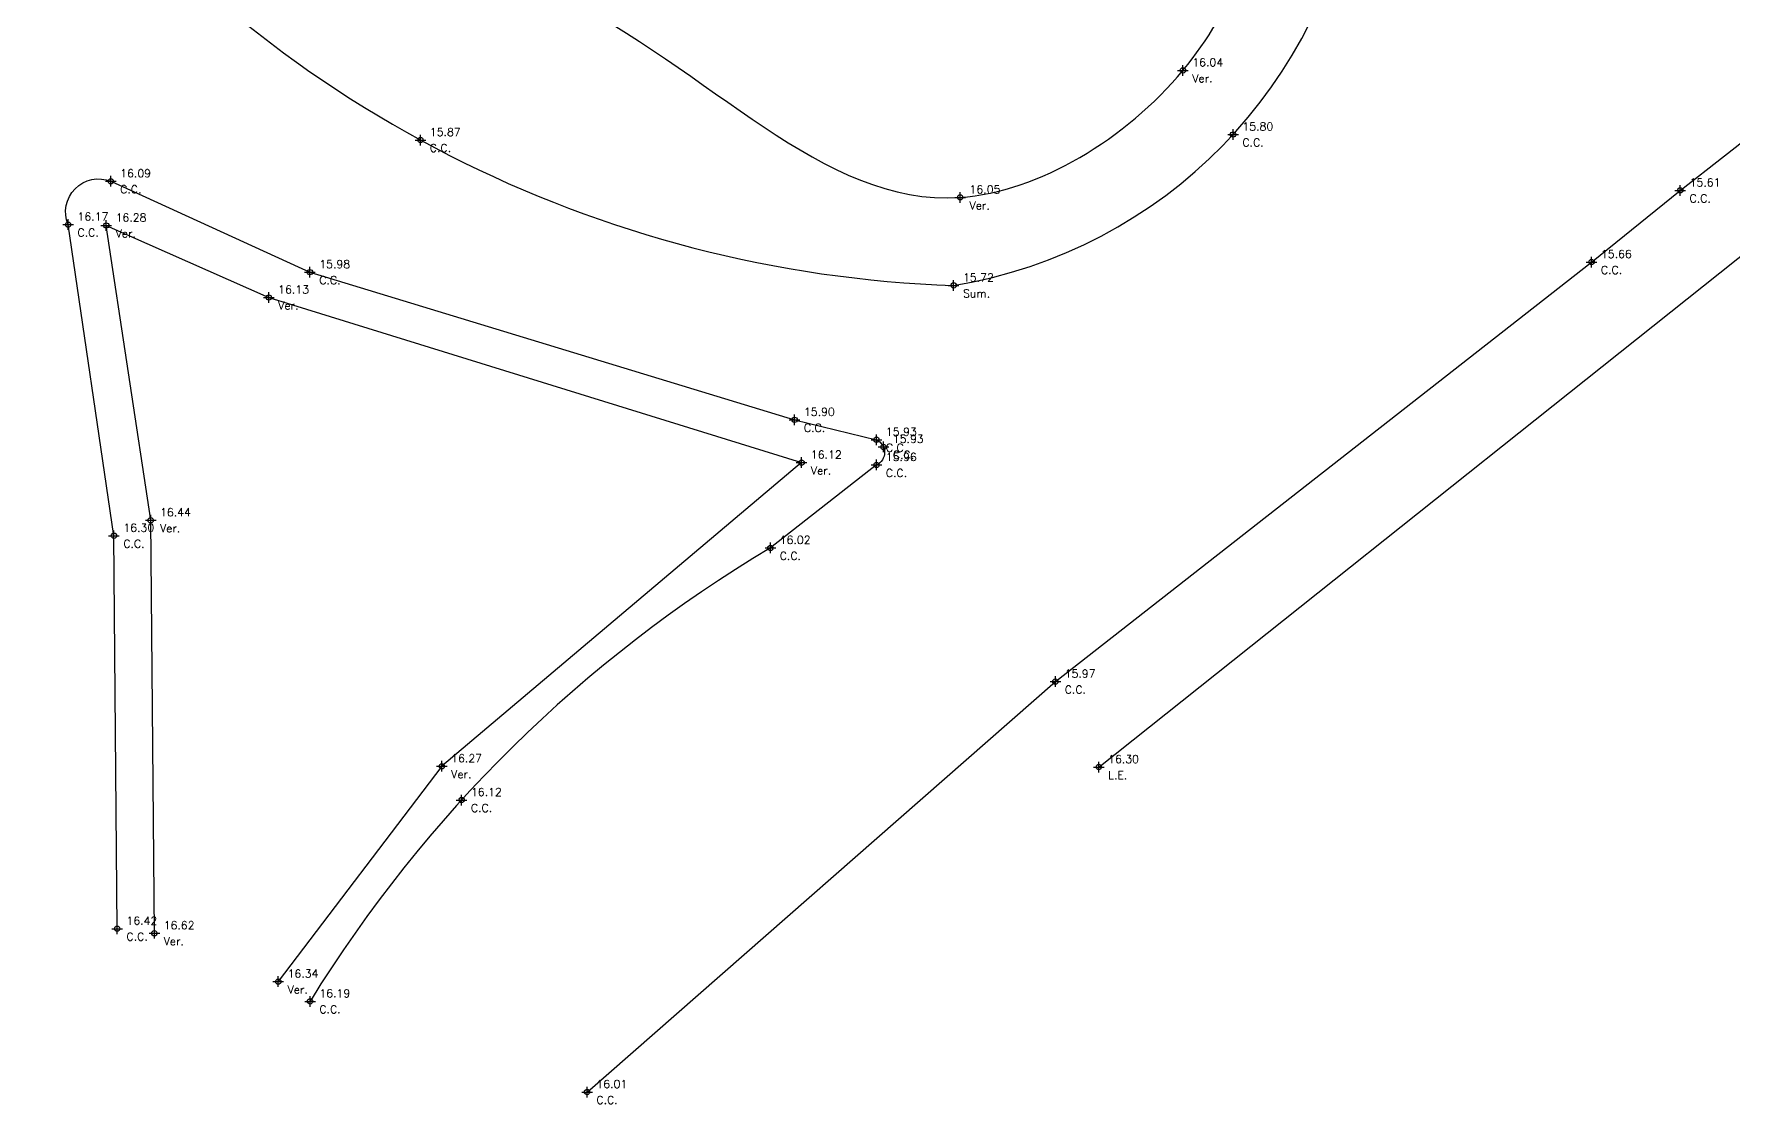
# Model space of a CAD drawing. Header units: metres. Extents: x 27389 to 27997, y 69801 to 70692.
# Drawn here: x 27762.5 to 27826.3, y 69852.4 to 69892.5 of the extents above; entities that cross this region are included whole.
import ezdxf

# ---------------------------------------------------------------- set-up
doc = ezdxf.new("R2010")
doc.units = ezdxf.units.M
for name, color, linetype in [('C.C.', 1, 'Continuous'), ('L.E.', 130, 'Continuous'), ('VER.', 2, 'Continuous')]:
    doc.layers.add(name, color=color, linetype=linetype)
doc.styles.get("Standard").update_dxf_attribs({"font": 'simplex.shx'})

# ---------------------------------------------------------------- blocks, each defined once
blk = doc.blocks.new('*U9')
at = {"color": 0, "linetype": 'ByBlock', "lineweight": -2, "transparency": 16777216}
for p, q in [((-1, 0), (1, 0)), ((0, -1), (0, 1))]:
    blk.add_line(p, q, dxfattribs=at)
blk.add_circle((0, 0), 0.5, dxfattribs=at)

msp = doc.modelspace()

# ---------------------------------------------------------------- linework, layer by layer
at = {"layer": 'C.C.', "flags": 128}
for points in [[(27812.12, 69898.551, 0.221567), (27809.677, 69919.275, 0.135823), (27799.418, 69928.782, 0.142241), (27786.564, 69931.318, 0.126319), (27773.863, 69926.838, 0.305693), (27763.086, 69900.398, 0.222966), (27797.03, 69883.077, 0.329283), (27812.12, 69898.551, 1.770742)], [(27783.285, 69852.827), (27800.844, 69868.217), (27820.952, 69883.954), (27824.277, 69886.64), (27829.255, 69890.537), (27842.284, 69900.679), (27855.963, 69911.42), (27879.31, 69929.901, -0.442517), (27889.091, 69927.388, -7.691611)], [(27765.663, 69858.953), (27765.545, 69873.688), (27763.827, 69885.358, -0.665563), (27765.427, 69886.981), (27772.893, 69883.573), (27791.066, 69878.036), (27794.139, 69877.287, -0.640051), (27794.138, 69876.342), (27790.158, 69873.233, 0.120905), (27772.897, 69856.228, 1.790767)]]:
    msp.add_lwpolyline(points, format="xyb", dxfattribs=at)
at = {"layer": 'L.E.', "flags": 128}
msp.add_lwpolyline([(27802.474, 69865.012), (27827.042, 69884.574), (27842.901, 69897.128), (27856.601, 69907.922), (27880.789, 69927.056)], dxfattribs=at)
at = {"layer": 'VER.', "elevation": 16.616, "flags": 128}
msp.add_lwpolyline([(27767.058, 69858.78), (27766.921, 69874.267), (27765.256, 69885.322), (27771.352, 69882.624), (27791.327, 69876.43), (27777.838, 69865.044), (27771.705, 69856.966)], dxfattribs=at)
at = {"layer": 'VER.'}
msp.add_spline([(27776.811, 69922.062, 16.144), (27788.436, 69925.598, 16.106), (27798.73, 69925.85, 16.036), (27807.347, 69917.667, 16.02), (27810.178, 69908.637, 15.998), (27809.216, 69898.992, 15.986), (27805.63, 69891.142, 16.035), (27797.276, 69886.376, 16.051), (27782.188, 69893.98, 16.16), (27768.607, 69901.248, 16.142), (27768.177, 69907.526, 16.106), (27776.811, 69922.062, 16.144)], degree=3, dxfattribs=at)

# ---------------------------------------------------------------- block references
at = {"layer": 'L.E.', "color": 1, "xscale": 0.2, "yscale": 0.2, "zscale": 0.2}
for p in [(27805.63, 69891.142, 16.035), (27777.038, 69888.528, 15.869), (27807.507, 69888.736, 15.802), (27765.427, 69886.981, 16.09), (27824.277, 69886.64, 15.608), (27797.276, 69886.376, 16.051), (27763.827, 69885.358, 16.17), (27765.256, 69885.322, 16.277), (27772.893, 69883.573, 15.981), (27820.952, 69883.954, 15.657), (27797.03, 69883.077, 15.719), (27771.352, 69882.624, 16.126), (27791.066, 69878.036, 15.896), (27794.139, 69877.287, 15.931), (27794.4, 69877.017, 15.932), (27791.327, 69876.43, 16.122), (27794.138, 69876.342, 15.962), (27766.921, 69874.267, 16.444), (27765.545, 69873.688, 16.295), (27790.158, 69873.233, 16.018), (27800.844, 69868.217, 15.974), (27777.838, 69865.044, 16.27), (27802.474, 69865.012, 16.303), (27778.58, 69863.777, 16.121), (27765.663, 69858.953, 16.417), (27767.058, 69858.78, 16.616), (27771.705, 69856.966, 16.335), (27772.897, 69856.228, 16.193), (27783.285, 69852.827, 16.006)]:
    msp.add_blockref('*U9', p, dxfattribs=at)

# ---------------------------------------------------------------- texts
at = {"layer": 'L.E.', "color": 1, "char_height": 0.3, "attachment_point": 7}
for s, insert in [('16.04', (27805.98, 69891.292, 16.035)), ('15.87', (27777.388, 69888.678, 15.869)), ('15.80', (27807.857, 69888.886, 15.802)), ('16.09', (27765.777, 69887.131, 16.09)), ('16.05', (27797.626, 69886.526, 16.051)), ('15.61', (27824.627, 69886.79, 15.608)), ('16.17', (27764.177, 69885.508, 16.17)), ('16.28', (27765.606, 69885.472, 16.277)), ('15.66', (27821.302, 69884.104, 15.657)), ('15.98', (27773.243, 69883.723, 15.981)), ('16.13', (27771.702, 69882.774, 16.126)), ('15.72', (27797.38, 69883.227, 15.719)), ('15.90', (27791.416, 69878.186, 15.896)), ('15.93', (27794.489, 69877.437, 15.931)), ('15.93', (27794.75, 69877.167, 15.932)), ('16.12', (27791.677, 69876.58, 16.122)), ('15.96', (27794.488, 69876.492, 15.962)), ('16.44', (27767.271, 69874.417, 16.444)), ('16.30', (27765.895, 69873.838, 16.295)), ('16.02', (27790.508, 69873.383, 16.018)), ('15.97', (27801.194, 69868.367, 15.974)), ('16.27', (27778.188, 69865.194, 16.27)), ('16.30', (27802.824, 69865.162, 16.303)), ('16.12', (27778.93, 69863.927, 16.121)), ('16.42', (27766.013, 69859.103, 16.417)), ('16.62', (27767.408, 69858.93, 16.616)), ('16.34', (27772.055, 69857.116, 16.335)), ('16.19', (27773.247, 69856.378, 16.193)), ('16.01', (27783.635, 69852.977, 16.006))]:
    msp.add_mtext(s, dxfattribs=dict(at, insert=insert))
at = {"layer": 'L.E.', "color": 3, "char_height": 0.3, "attachment_point": 1}
for s, insert in [('Ver.', (27805.98, 69890.992, 16.035)), ('C.C.', (27777.388, 69888.378, 15.869)), ('C.C.', (27807.857, 69888.586, 15.802)), ('C.C.', (27765.777, 69886.831, 16.09)), ('Ver.', (27797.626, 69886.226, 16.051)), ('C.C.', (27824.627, 69886.49, 15.608)), ('C.C.', (27764.177, 69885.208, 16.17)), ('Ver.', (27765.606, 69885.172, 16.277)), ('C.C.', (27821.302, 69883.804, 15.657)), ('C.C.', (27773.243, 69883.423, 15.981)), ('Sum.', (27797.38, 69882.927, 15.719)), ('Ver.', (27771.702, 69882.474, 16.126)), ('C.C.', (27791.416, 69877.886, 15.896)), ('C.C.', (27794.489, 69877.137, 15.931)), ('C.C.', (27794.75, 69876.867, 15.932)), ('Ver.', (27791.677, 69876.28, 16.122)), ('C.C.', (27794.488, 69876.192, 15.962)), ('Ver.', (27767.271, 69874.117, 16.444)), ('C.C.', (27765.895, 69873.538, 16.295)), ('C.C.', (27790.508, 69873.083, 16.018)), ('C.C.', (27801.194, 69868.067, 15.974)), ('Ver.', (27778.188, 69864.894, 16.27)), ('L.E.', (27802.824, 69864.862, 16.303)), ('C.C.', (27778.93, 69863.627, 16.121)), ('C.C.', (27766.013, 69858.803, 16.417)), ('Ver.', (27767.408, 69858.63, 16.616)), ('Ver.', (27772.055, 69856.816, 16.335)), ('C.C.', (27773.247, 69856.078, 16.193)), ('C.C.', (27783.635, 69852.677, 16.006))]:
    msp.add_mtext(s, dxfattribs=dict(at, insert=insert))

doc.saveas('drawing.dxf')
